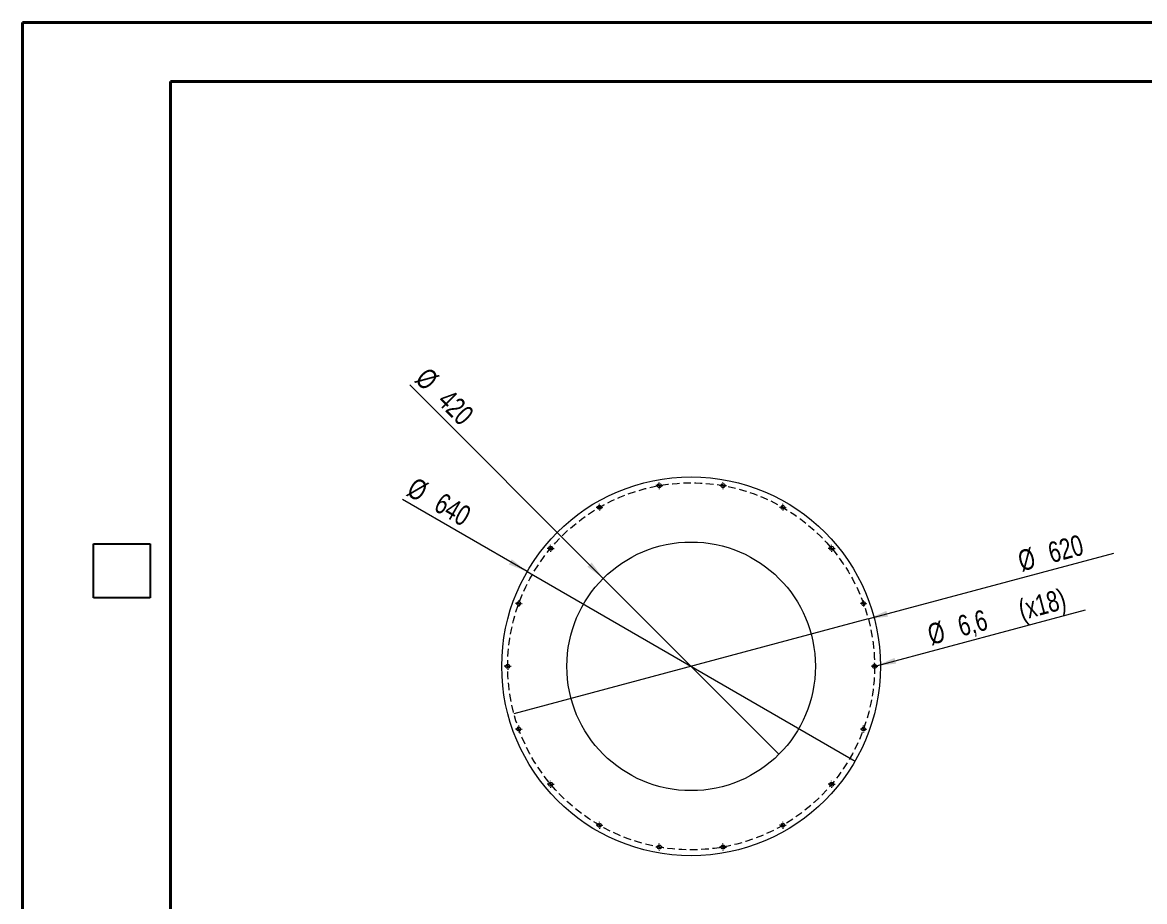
# Model space of a CAD drawing. Header units: millimetres. Extents: x 0 to 420, y 0 to 297.
# Drawn here: x 0.1 to 189.7, y 148.7 to 297.2 of the extents above; entities that cross this region are included whole.
import ezdxf

# ---------------------------------------------------------------- set-up
doc = ezdxf.new("R2010")
doc.units = ezdxf.units.MM
doc.linetypes.add('HIDDEN', pattern=[1.905, 1.27, -0.635])
doc.styles.add('SLDTEXTSTYLE0', font='TXT', dxfattribs={"width": 0.75})
doc.dimstyles.new('SLDDIMSTYLE0', dxfattribs={"dimtxt": 3.5, "dimasz": 3.302, "dimexe": 0, "dimexo": 0.0625, "dimgap": 0.875, "dimtad": 1, "dimlfac": 10, "dimrnd": 1e-09, "dimzin": 12, "dimdsep": 46, "dimtxsty": 'SLDTEXTSTYLE0', "dimblk1": 'NONE', "dimsah": 1, "dimcen": 0, "dimadec": 0, "dimazin": 3, "dimtfac": 1, "dimtmove": 0, "dimatfit": 3, "dimldrblk": 'NONE', "dimfxl": 1, "dimfrac": 2, "dimtolj": 1, "dimtzin": 12, "dimarcsym": 0})
doc.dimstyles.new('SLDDIMSTYLE1', dxfattribs={"dimtxt": 3.5, "dimasz": 3.302, "dimexe": 0, "dimexo": 0.0625, "dimgap": 0.875, "dimtad": 1, "dimlfac": 10, "dimrnd": 1e-09, "dimzin": 12, "dimdsep": 46, "dimtxsty": 'SLDTEXTSTYLE0', "dimblk1": 'NONE', "dimsah": 1, "dimcen": 0, "dimadec": 0, "dimazin": 3, "dimtfac": 1, "dimtmove": 0, "dimatfit": 3, "dimldrblk": 'NONE', "dimfxl": 1, "dimfrac": 2, "dimtolj": 1, "dimtzin": 12, "dimarcsym": 0})
picture_1 = doc.add_image_def('image1.bmp', size_in_pixel=(400, 420))

# ---------------------------------------------------------------- blocks, each defined once
blk = doc.blocks.new('*D6')
at = {"color": 7, "linetype": 'Continuous', "lineweight": 0}
for q in [(184.55, 207.59), (83.16, 180.42)]:
    blk.add_line((143.05, 196.47), q, dxfattribs=at)
blk.add_solid([(143.05, 196.47), (146.37, 196.84), (146.1, 197.82)], dxfattribs=at)
at = {"color": 7, "linetype": 'Continuous', "lineweight": 0, "char_height": 3.5, "attachment_point": 1, "rotation": 15, "style": 'SLDTEXTSTYLE0'}
for s, insert in [('620', (173.12, 209.25, 0.01)), ('%%c', (168.04, 207.84, 0.01))]:
    blk.add_mtext(s, dxfattribs=dict(at, insert=insert))
blk = doc.blocks.new('_NONE')
blk = doc.blocks.new('*D7')
at = {"color": 7, "linetype": 'Continuous', "lineweight": 0}
for q in [(65.53, 236.02), (127.95, 173.6)]:
    blk.add_line((98.25, 203.3), q, dxfattribs=at)
blk.add_solid([(98.25, 203.3), (96.28, 205.99), (95.56, 205.27)], dxfattribs=at)
at = {"color": 7, "linetype": 'Continuous', "lineweight": 0, "char_height": 3.5, "attachment_point": 1, "rotation": 315, "style": 'SLDTEXTSTYLE0'}
for s, insert in [('%%c', (68.72, 239.2, 0.81)), ('420', (72.49, 235.51, 0.81))]:
    blk.add_mtext(s, dxfattribs=dict(at, insert=insert))
blk = doc.blocks.new('*D8')
at = {"color": 7, "linetype": 'Continuous', "lineweight": 0}
for q in [(64.3, 216.63), (140.81, 172.45)]:
    blk.add_line((85.39, 204.45), q, dxfattribs=at)
blk.add_solid([(85.39, 204.45), (82.78, 206.54), (82.28, 205.66)], dxfattribs=at)
at = {"color": 7, "linetype": 'Continuous', "lineweight": 0, "char_height": 3.5, "attachment_point": 1, "rotation": 330, "style": 'SLDTEXTSTYLE0'}
for s, insert in [('%%c', (66.55, 220.53, 0.81)), ('640', (71.15, 217.94, 0.81))]:
    blk.add_mtext(s, dxfattribs=dict(at, insert=insert))
blk = doc.blocks.new('*D9')
at = {"color": 7, "linetype": 'Continuous', "lineweight": 0}
for q in [(179.75, 198), (143.78, 188.36)]:
    blk.add_line((144.42, 188.53), q, dxfattribs=at)
blk.add_solid([(144.42, 188.53), (147.74, 188.9), (147.48, 189.88)], dxfattribs=at)
at = {"color": 7, "linetype": 'Continuous', "lineweight": 0, "char_height": 3.5, "attachment_point": 1, "rotation": 15, "style": 'SLDTEXTSTYLE0'}
for s, insert in [('(x18)', (168.11, 199.59, 0.81)), ('6,6', (157.85, 196.84, 0.81)), ('%%c', (152.77, 195.42, 0.81))]:
    blk.add_mtext(s, dxfattribs=dict(at, insert=insert))
blk = doc.blocks.new('SW_CENTERMARKSYMBOL_0')
at = {"color": 0, "linetype": 'Continuous', "lineweight": 0}
for p, q in [((-0.5, 0), (-0.58, 0)), ((0, 0), (-0.25, 0)), ((0, 0.5), (0, 0.58)), ((0, 0), (0, 0.25)), ((0, 0), (0, -0.25)), ((0, 0), (0.25, 0)), ((0.5, 0), (0.58, 0)), ((0, -0.5), (0, -0.58))]:
    blk.add_line(p, q, dxfattribs=at)
blk = doc.blocks.new('SW_CENTERMARKSYMBOL_1')
at = {"color": 0, "linetype": 'Continuous', "lineweight": 0}
for p, q in [((-0.5, 0), (-0.58, 0)), ((0, 0), (-0.25, 0)), ((0, 0.5), (0, 0.58)), ((0, 0), (0, 0.25)), ((0, 0), (0, -0.25)), ((0, 0), (0.25, 0)), ((0.5, 0), (0.58, 0)), ((0, -0.5), (0, -0.58))]:
    blk.add_line(p, q, dxfattribs=at)
blk = doc.blocks.new('SW_CENTERMARKSYMBOL_2')
at = {"color": 0, "linetype": 'Continuous', "lineweight": 0}
for p, q in [((-0.5, 0), (-0.58, 0)), ((0, 0), (-0.25, 0)), ((0, 0.5), (0, 0.58)), ((0, 0), (0, 0.25)), ((0, 0), (0, -0.25)), ((0, 0), (0.25, 0)), ((0.5, 0), (0.58, 0)), ((0, -0.5), (0, -0.58))]:
    blk.add_line(p, q, dxfattribs=at)
blk = doc.blocks.new('SW_CENTERMARKSYMBOL_3')
at = {"color": 0, "linetype": 'Continuous', "lineweight": 0}
for p, q in [((-0.5, 0), (-0.58, 0)), ((0, 0), (-0.25, 0)), ((0, 0.5), (0, 0.58)), ((0, 0), (0, 0.25)), ((0, 0), (0, -0.25)), ((0, 0), (0.25, 0)), ((0.5, 0), (0.58, 0)), ((0, -0.5), (0, -0.58))]:
    blk.add_line(p, q, dxfattribs=at)
blk = doc.blocks.new('SW_CENTERMARKSYMBOL_4')
at = {"color": 0, "linetype": 'Continuous', "lineweight": 0}
for p, q in [((-0.5, 0), (-0.58, 0)), ((0, 0), (-0.25, 0)), ((0, 0.5), (0, 0.58)), ((0, 0), (0, 0.25)), ((0, 0), (0, -0.25)), ((0, 0), (0.25, 0)), ((0.5, 0), (0.58, 0)), ((0, -0.5), (0, -0.58))]:
    blk.add_line(p, q, dxfattribs=at)
blk = doc.blocks.new('SW_CENTERMARKSYMBOL_5')
at = {"color": 0, "linetype": 'Continuous', "lineweight": 0}
for p, q in [((-0.5, 0), (-0.58, 0)), ((0, 0), (-0.25, 0)), ((0, 0.5), (0, 0.58)), ((0, 0), (0, 0.25)), ((0, 0), (0, -0.25)), ((0, 0), (0.25, 0)), ((0.5, 0), (0.58, 0)), ((0, -0.5), (0, -0.58))]:
    blk.add_line(p, q, dxfattribs=at)
blk = doc.blocks.new('SW_CENTERMARKSYMBOL_6')
at = {"color": 0, "linetype": 'Continuous', "lineweight": 0}
for p, q in [((-0.5, 0), (-0.58, 0)), ((0, 0), (-0.25, 0)), ((0, 0.5), (0, 0.58)), ((0, 0), (0, 0.25)), ((0, 0), (0, -0.25)), ((0, 0), (0.25, 0)), ((0.5, 0), (0.58, 0)), ((0, -0.5), (0, -0.58))]:
    blk.add_line(p, q, dxfattribs=at)
blk = doc.blocks.new('SW_CENTERMARKSYMBOL_7')
at = {"color": 0, "linetype": 'Continuous', "lineweight": 0}
for p, q in [((-0.5, 0), (-0.58, 0)), ((0, 0), (-0.25, 0)), ((0, 0.5), (0, 0.58)), ((0, 0), (0, 0.25)), ((0, 0), (0, -0.25)), ((0, 0), (0.25, 0)), ((0.5, 0), (0.58, 0)), ((0, -0.5), (0, -0.58))]:
    blk.add_line(p, q, dxfattribs=at)
blk = doc.blocks.new('SW_CENTERMARKSYMBOL_8')
at = {"color": 0, "linetype": 'Continuous', "lineweight": 0}
for p, q in [((-0.5, 0), (-0.58, 0)), ((0, 0), (-0.25, 0)), ((0, 0.5), (0, 0.58)), ((0, 0), (0, 0.25)), ((0, 0), (0, -0.25)), ((0, 0), (0.25, 0)), ((0.5, 0), (0.58, 0)), ((0, -0.5), (0, -0.58))]:
    blk.add_line(p, q, dxfattribs=at)
blk = doc.blocks.new('SW_CENTERMARKSYMBOL_9')
at = {"color": 0, "linetype": 'Continuous', "lineweight": 0}
for p, q in [((-0.5, 0), (-0.58, 0)), ((0, 0), (-0.25, 0)), ((0, 0.5), (0, 0.58)), ((0, 0), (0, 0.25)), ((0, 0), (0, -0.25)), ((0, 0), (0.25, 0)), ((0.5, 0), (0.58, 0)), ((0, -0.5), (0, -0.58))]:
    blk.add_line(p, q, dxfattribs=at)
blk = doc.blocks.new('SW_CENTERMARKSYMBOL_10')
at = {"color": 0, "linetype": 'Continuous', "lineweight": 0}
for p, q in [((-0.5, 0), (-0.58, 0)), ((0, 0), (-0.25, 0)), ((0, 0.5), (0, 0.58)), ((0, 0), (0, 0.25)), ((0, 0), (0, -0.25)), ((0, 0), (0.25, 0)), ((0.5, 0), (0.58, 0)), ((0, -0.5), (0, -0.58))]:
    blk.add_line(p, q, dxfattribs=at)
blk = doc.blocks.new('SW_CENTERMARKSYMBOL_11')
at = {"color": 0, "linetype": 'Continuous', "lineweight": 0}
for p, q in [((-0.5, 0), (-0.58, 0)), ((0, 0), (-0.25, 0)), ((0, 0.5), (0, 0.58)), ((0, 0), (0, 0.25)), ((0, 0), (0, -0.25)), ((0, 0), (0.25, 0)), ((0.5, 0), (0.58, 0)), ((0, -0.5), (0, -0.58))]:
    blk.add_line(p, q, dxfattribs=at)
blk = doc.blocks.new('SW_CENTERMARKSYMBOL_12')
at = {"color": 0, "linetype": 'Continuous', "lineweight": 0}
for p, q in [((-0.5, 0), (-0.58, 0)), ((0, 0), (-0.25, 0)), ((0, 0.5), (0, 0.58)), ((0, 0), (0, 0.25)), ((0, 0), (0, -0.25)), ((0, 0), (0.25, 0)), ((0.5, 0), (0.58, 0)), ((0, -0.5), (0, -0.58))]:
    blk.add_line(p, q, dxfattribs=at)
blk = doc.blocks.new('SW_CENTERMARKSYMBOL_13')
at = {"color": 0, "linetype": 'Continuous', "lineweight": 0}
for p, q in [((-0.5, 0), (-0.58, 0)), ((0, 0), (-0.25, 0)), ((0, 0.5), (0, 0.58)), ((0, 0), (0, 0.25)), ((0, 0), (0, -0.25)), ((0, 0), (0.25, 0)), ((0.5, 0), (0.58, 0)), ((0, -0.5), (0, -0.58))]:
    blk.add_line(p, q, dxfattribs=at)
blk = doc.blocks.new('SW_CENTERMARKSYMBOL_14')
at = {"color": 0, "linetype": 'Continuous', "lineweight": 0}
for p, q in [((-0.5, 0), (-0.58, 0)), ((0, 0), (-0.25, 0)), ((0, 0.5), (0, 0.58)), ((0, 0), (0, 0.25)), ((0, 0), (0, -0.25)), ((0, 0), (0.25, 0)), ((0.5, 0), (0.58, 0)), ((0, -0.5), (0, -0.58))]:
    blk.add_line(p, q, dxfattribs=at)
blk = doc.blocks.new('SW_CENTERMARKSYMBOL_15')
at = {"color": 0, "linetype": 'Continuous', "lineweight": 0}
for p, q in [((-0.5, 0), (-0.58, 0)), ((0, 0), (-0.25, 0)), ((0, 0.5), (0, 0.58)), ((0, 0), (0, 0.25)), ((0, 0), (0, -0.25)), ((0, 0), (0.25, 0)), ((0.5, 0), (0.58, 0)), ((0, -0.5), (0, -0.58))]:
    blk.add_line(p, q, dxfattribs=at)
blk = doc.blocks.new('SW_CENTERMARKSYMBOL_16')
at = {"color": 0, "linetype": 'Continuous', "lineweight": 0}
for p, q in [((-0.5, 0), (-0.58, 0)), ((0, 0), (-0.25, 0)), ((0, 0.5), (0, 0.58)), ((0, 0), (0, 0.25)), ((0, 0), (0, -0.25)), ((0, 0), (0.25, 0)), ((0.5, 0), (0.58, 0)), ((0, -0.5), (0, -0.58))]:
    blk.add_line(p, q, dxfattribs=at)
blk = doc.blocks.new('SW_CENTERMARKSYMBOL_17')
at = {"color": 0, "linetype": 'Continuous', "lineweight": 0}
for p, q in [((-0.5, 0), (-0.58, 0)), ((0, 0), (-0.25, 0)), ((0, 0.5), (0, 0.58)), ((0, 0), (0, 0.25)), ((0, 0), (0, -0.25)), ((0, 0), (0.25, 0)), ((0.5, 0), (0.58, 0)), ((0, -0.5), (0, -0.58))]:
    blk.add_line(p, q, dxfattribs=at)

msp = doc.modelspace()

# ---------------------------------------------------------------- linework, layer by layer
at = {"color": 7, "linetype": 'Continuous', "lineweight": 40}
for p, q in [((0.078844, 0.21478), (0.078844, 297.21478)), ((0.078844, 297.21478), (420.078844, 297.21478)), ((25.078844, 10.21478), (25.078844, 287.21478)), ((25.078844, 287.21478), (410.078844, 287.21478))]:
    msp.add_line(p, q, dxfattribs=at)
at = {"color": 7, "linetype": 'Continuous', "lineweight": 15}
for centre, radius in [((113.102002, 188.448132), 32), ((107.718908, 218.977172), 0.33), ((118.485095, 218.977172), 0.33), ((97.602002, 215.294919), 0.33), ((128.602002, 215.294919), 0.33), ((89.354624, 208.374548), 0.33), ((113.102002, 188.448132), 21), ((136.849379, 208.374548), 0.33), ((83.97153, 199.050756), 0.33), ((142.232473, 199.050756), 0.33), ((82.102002, 188.448132), 0.33), ((144.102002, 188.448132), 0.33), ((83.97153, 177.845507), 0.33), ((142.232473, 177.845507), 0.33), ((89.354624, 168.521716), 0.33), ((136.849379, 168.521716), 0.33), ((97.602002, 161.601344), 0.33), ((128.602002, 161.601344), 0.33), ((107.718908, 157.919092), 0.33), ((118.485095, 157.919092), 0.33)]:
    msp.add_circle(centre, radius, dxfattribs=at)
at = {"color": 7, "linetype": 'HIDDEN', "lineweight": 0}
msp.add_circle((113.102002, 188.448132), 31, dxfattribs=at)

# ---------------------------------------------------------------- block references
at = {"color": 7, "linetype": 'Continuous', "lineweight": 0}
for name, p in [('SW_CENTERMARKSYMBOL_3', (107.718908, 218.977172)), ('SW_CENTERMARKSYMBOL_4', (118.485095, 218.977172)), ('SW_CENTERMARKSYMBOL_2', (97.602002, 215.294919)), ('SW_CENTERMARKSYMBOL_5', (128.602002, 215.294919)), ('SW_CENTERMARKSYMBOL_1', (89.354624, 208.374548)), ('SW_CENTERMARKSYMBOL_6', (136.849379, 208.374548)), ('SW_CENTERMARKSYMBOL_0', (83.97153, 199.050756)), ('SW_CENTERMARKSYMBOL_7', (142.232473, 199.050756)), ('SW_CENTERMARKSYMBOL_17', (82.102002, 188.448132)), ('SW_CENTERMARKSYMBOL_8', (144.102002, 188.448132)), ('SW_CENTERMARKSYMBOL_16', (83.97153, 177.845507)), ('SW_CENTERMARKSYMBOL_9', (142.232473, 177.845507)), ('SW_CENTERMARKSYMBOL_15', (89.354624, 168.521716)), ('SW_CENTERMARKSYMBOL_10', (136.849379, 168.521716)), ('SW_CENTERMARKSYMBOL_14', (97.602002, 161.601344)), ('SW_CENTERMARKSYMBOL_11', (128.602002, 161.601344)), ('SW_CENTERMARKSYMBOL_13', (107.718908, 157.919092)), ('SW_CENTERMARKSYMBOL_12', (118.485095, 157.919092))]:
    msp.add_blockref(name, p, dxfattribs=at)

# ---------------------------------------------------------------- dimensions: what is measured, and where the dimension line sits
for p1, p2, picture, middle in [((127.951244, 173.598889), (98.252759, 203.297374), '*D7', (71.102012, 230.448142)), ((140.814814, 172.448132), (85.389189, 204.448132), '*D8', (71.102012, 212.696853)), ((83.158301, 180.424741), (143.045702, 196.471522), '*D6', (176.932908, 205.551579))]:
    dim = msp.add_diameter_dim_2p(p1=p1, p2=p2, dimstyle='SLDDIMSTYLE0', dxfattribs=at)
    dim.commit()
    dim.dimension.update_dxf_attribs({"geometry": picture, "text_midpoint": middle, "dimtype": 163})
dim = msp.add_diameter_dim_2p(p1=(143.783246, 188.362722), p2=(144.420757, 188.533542), text='<> (x18)', dimstyle='SLDDIMSTYLE1', dxfattribs=at)
dim.commit()
dim.dimension.update_dxf_attribs({"geometry": '*D9', "text_midpoint": (167.000795, 194.583852), "dimtype": 163})

# ---------------------------------------------------------------- pictures from other files: only their frames are drawn
image = msp.add_image(picture_1, insert=(21.673093, 200.009201), size_in_units=(9.145393, 9.602663), rotation=90)
image.dxf.flags = 7

doc.saveas('drawing.dxf')
